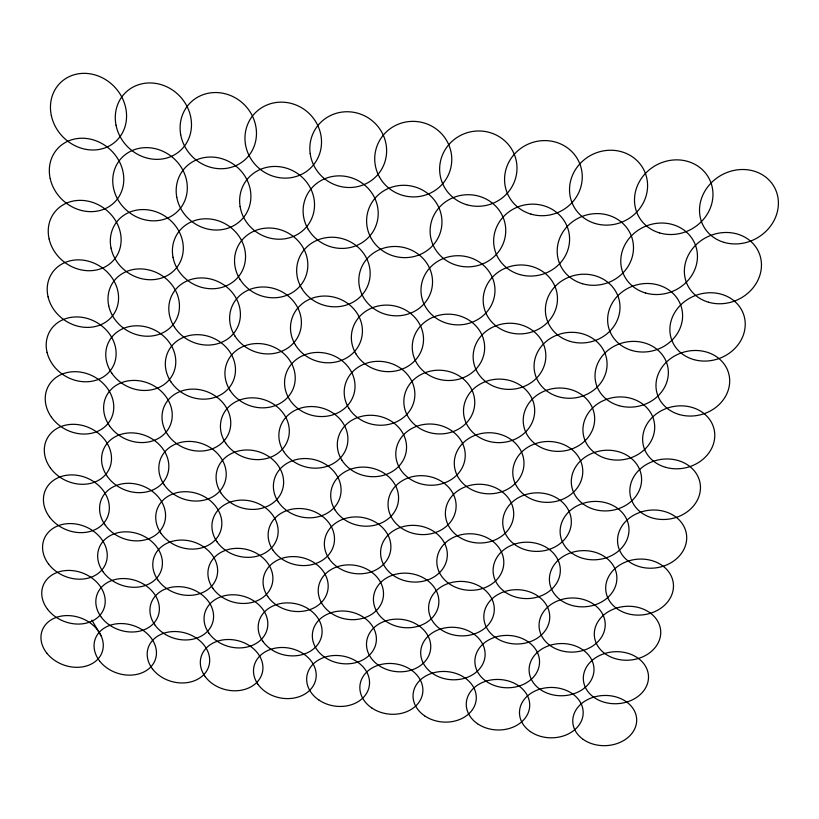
<?xml version="1.0" encoding="UTF-8"?>
<svg xmlns="http://www.w3.org/2000/svg" width="819" height="819" viewBox="0 0 819 819"><rect width="100%" height="100%" fill="white"/><g stroke="black" fill="none" stroke-linecap="round" stroke-linejoin="round"><path stroke-width="1.23" d="M91.871 620.137L101.321 636.23M225.624 442.977A34.828 30.477 17.7 0 0 285.258 445.352A34.828 30.477 17.7 0 0 253.736 397.86A34.828 30.477 17.7 0 0 225.624 442.977M524.703 495.157A35.012 30.426 -3.5 0 0 582.104 477.354A35.012 30.426 -3.5 0 0 536.517 443.274A35.012 30.426 -3.5 0 0 524.703 495.157M47.072 352.395A36.169 31.081 30 0 0 104.955 375.798A36.169 31.081 30 0 0 91.441 319.871A36.169 31.081 30 0 0 47.072 352.395M408.65 478.03A34.767 30.6 4.6 0 0 464.823 460.053A34.767 30.6 4.6 0 0 418.079 425.819A34.767 30.6 4.6 0 0 408.65 478.03M640.878 512.305A35.452 30.098 -9.6 0 0 699.498 494.666A35.452 30.098 -9.6 0 0 655.077 460.739A35.452 30.098 -9.6 0 0 640.878 512.305M167.557 434.418A34.961 30.334 21.4 0 0 227.017 436.762A34.961 30.334 21.4 0 0 194.574 389.148A34.961 30.334 21.4 0 0 167.557 434.418M571.478 552.825A34.47 29.156 -4.8 0 0 628.234 535.933A34.47 29.156 -4.8 0 0 583.978 503.091A34.47 29.156 -4.8 0 0 571.478 552.825M51.525 417.291A35.34 29.955 27.4 0 0 110.637 419.594A35.34 29.955 27.4 0 0 76.341 371.724A35.34 29.955 27.4 0 0 51.525 417.291M466.656 486.588A34.859 30.538 0.3 0 0 523.443 468.703A34.859 30.538 0.3 0 0 477.282 434.541A34.859 30.538 0.3 0 0 466.656 486.588M341.84 460.124A34.726 30.61 9.1 0 0 401.812 462.551A34.726 30.61 9.1 0 0 372.154 415.305A34.726 30.61 9.1 0 0 341.84 460.124M283.722 451.556A34.746 30.569 13.5 0 0 343.519 453.951A34.746 30.569 13.5 0 0 312.93 406.582A34.746 30.569 13.5 0 0 283.722 451.556M111.773 373.167A35.923 31.327 27.2 0 0 172.266 375.409A35.923 31.327 27.2 0 0 138.268 325.819A35.923 31.327 27.2 0 0 111.773 373.167M514.527 544.41A34.296 29.279 -1.8 0 0 570.7 527.426A34.296 29.279 -1.8 0 0 525.89 494.522A34.296 29.279 -1.8 0 0 514.527 544.41M170.966 381.889A35.719 31.531 23.7 0 0 231.644 384.152A35.719 31.531 23.7 0 0 198.618 334.695A35.719 31.531 23.7 0 0 170.966 381.889M582.77 503.726A35.217 30.283 -6.8 0 0 640.786 486.005A35.217 30.283 -6.8 0 0 595.782 451.996A35.217 30.283 -6.8 0 0 582.77 503.726M109.531 425.849A35.135 30.16 24.7 0 0 168.816 428.183A35.135 30.16 24.7 0 0 135.442 380.436A35.135 30.16 24.7 0 0 109.531 425.849M550.143 645.526A33.098 27.068 -2 0 0 604.545 630.149A33.098 27.068 -2 0 0 561.732 599.467A33.098 27.068 -2 0 0 550.143 645.526M212.909 588.37A32.821 27.17 14.6 0 0 269.144 590.96A32.821 27.17 14.6 0 0 239.158 548.372A32.821 27.17 14.6 0 0 212.909 588.37M103.307 572.133A33.016 26.976 19.8 0 0 159.234 574.672A33.016 26.976 19.8 0 0 127.59 531.859A33.016 26.976 19.8 0 0 103.307 572.133M50.491 468.089A34.572 28.87 25.3 0 0 108.446 470.475A34.572 28.87 25.3 0 0 74.785 424.344A34.572 28.87 25.3 0 0 50.491 468.089M221.222 493.325A34.132 29.31 16.4 0 0 279.678 495.771A34.132 29.31 16.4 0 0 248.679 450.01A34.132 29.31 16.4 0 0 221.222 493.325M448.904 583.517A33.497 28.266 2.5 0 0 503.327 567.25A33.497 28.266 2.5 0 0 458.732 535.37A33.497 28.266 2.5 0 0 448.904 583.517M540.069 689.342A32.453 26.106 -0.9 0 0 593.355 674.661A32.453 26.106 -0.9 0 0 551.218 644.962A32.453 26.106 -0.9 0 0 540.069 689.342M328.788 558.292A33.395 28.317 9 0 0 386.425 560.861A33.395 28.317 9 0 0 357.657 516.963A33.395 28.317 9 0 0 328.788 558.292M105.303 525.225A33.681 27.989 21.1 0 0 162.305 527.702A33.681 27.989 21.1 0 0 130.108 483.333A33.681 27.989 21.1 0 0 105.303 525.225M47.625 609.346A32.504 25.901 20.8 0 0 102.365 611.926A32.504 25.901 20.8 0 0 70.475 570.474A32.504 25.901 20.8 0 0 47.625 609.346M440.53 629.279A32.862 27.222 3.2 0 0 493.837 613.748A32.862 27.222 3.2 0 0 449.989 582.923A32.862 27.222 3.2 0 0 440.53 629.279M331.009 613.042A32.77 27.262 8.9 0 0 383.241 597.368A32.77 27.262 8.9 0 0 338.36 566.4A32.77 27.262 8.9 0 0 331.009 613.042M486.24 681.347A32.34 26.188 1.4 0 0 539.015 666.594A32.34 26.188 1.4 0 0 496.386 636.824A32.34 26.188 1.4 0 0 486.24 681.347M155.17 625.306A32.279 26.116 16.4 0 0 210.207 627.927A32.279 26.116 16.4 0 0 179.904 586.691A32.279 26.116 16.4 0 0 155.17 625.306M216.984 541.748A33.456 28.215 15.4 0 0 274.314 544.277A33.456 28.215 15.4 0 0 243.827 500.143A33.456 28.215 15.4 0 0 216.984 541.748M604.995 653.654A33.262 26.955 -4.2 0 0 659.94 638.359A33.262 26.955 -4.2 0 0 617.639 607.739A33.262 26.955 -4.2 0 0 604.995 653.654M267.752 596.498A32.78 27.232 11.8 0 0 324.14 599.109A32.78 27.232 11.8 0 0 294.973 556.633A32.78 27.232 11.8 0 0 267.752 596.498M628.46 561.24A34.674 29.003 -7.5 0 0 685.8 544.43A34.674 29.003 -7.5 0 0 642.106 511.67A34.674 29.003 -7.5 0 0 628.46 561.24M378.685 665.376A32.187 26.259 6.3 0 0 430.405 650.481A32.187 26.259 6.3 0 0 386.783 620.577A32.187 26.259 6.3 0 0 378.685 665.376M208.978 633.292A32.207 26.188 14 0 0 264.168 635.933A32.207 26.188 14 0 0 234.654 594.809A32.207 26.188 14 0 0 208.978 633.292M393.1 575.255A33.425 28.307 5.7 0 0 446.959 558.916A33.425 28.307 5.7 0 0 401.822 526.965A33.425 28.307 5.7 0 0 393.1 575.255M400.716 527.579A34.081 29.423 5.2 0 0 455.722 510.452A34.081 29.423 5.2 0 0 409.797 477.385A34.081 29.423 5.2 0 0 400.716 527.579M272.87 550.02A33.405 28.286 12.3 0 0 330.354 552.569A33.405 28.286 12.3 0 0 300.727 508.548A33.405 28.286 12.3 0 0 272.87 550.02M101.382 617.321A32.381 26.013 18.7 0 0 156.275 619.922A32.381 26.013 18.7 0 0 125.174 578.583A32.381 26.013 18.7 0 0 101.382 617.321M616.502 608.333A33.948 27.959 -5.7 0 0 672.624 592.291A33.948 27.959 -5.7 0 0 629.637 560.636A33.948 27.959 -5.7 0 0 616.502 608.333M49.498 516.963A33.845 27.836 23.5 0 0 106.347 519.42A33.845 27.836 23.5 0 0 73.29 474.938A33.845 27.836 23.5 0 0 49.498 516.963M324.938 657.401A32.166 26.269 8.9 0 0 376.136 642.434A32.166 26.269 8.9 0 0 332.023 612.458A32.166 26.269 8.9 0 0 324.938 657.401M385.759 621.15A32.801 27.262 6.1 0 0 438.523 605.558A32.801 27.262 6.1 0 0 394.164 574.662A32.801 27.262 6.1 0 0 385.759 621.15M161.128 533.486A33.559 28.112 18.4 0 0 218.294 535.984A33.559 28.112 18.4 0 0 186.947 491.738A33.559 28.112 18.4 0 0 161.128 533.486M593.908 697.327A32.606 26.003 -3 0 0 647.737 682.729A32.606 26.003 -3 0 0 606.091 653.091A32.606 26.003 -3 0 0 593.908 697.327M495.321 637.397A32.965 27.16 0.5 0 0 549.18 621.949A32.965 27.16 0.5 0 0 505.845 591.195A32.965 27.16 0.5 0 0 495.321 637.397M530.343 731.582A31.849 25.184 0 0 0 582.575 717.557A31.849 25.184 0 0 0 541.103 688.789A31.849 25.184 0 0 0 530.343 731.582M262.817 641.287A32.176 26.239 11.5 0 0 318.161 643.949A32.176 26.239 11.5 0 0 289.435 602.927A32.176 26.239 11.5 0 0 262.817 641.287M583.22 739.434A31.982 25.102 -2 0 0 635.964 725.48A31.982 25.102 -2 0 0 594.963 696.785A31.982 25.102 -2 0 0 583.22 739.434M48.546 564.015A33.159 26.843 22 0 0 104.32 566.533A33.159 26.843 22 0 0 71.857 523.607A33.159 26.843 22 0 0 48.546 564.015M158.098 580.251A32.903 27.088 17.3 0 0 214.179 582.811A32.903 27.088 17.3 0 0 183.364 540.11A32.903 27.088 17.3 0 0 158.098 580.251M504.739 591.779A33.61 28.194 -0.5 0 0 559.735 575.593A33.61 28.194 -0.5 0 0 515.673 543.785A33.61 28.194 -0.5 0 0 504.739 591.779M457.606 535.995A34.163 29.371 1.6 0 0 513.196 518.939A34.163 29.371 1.6 0 0 467.823 485.954A34.163 29.371 1.6 0 0 457.606 535.995M335.186 510.165A34.05 29.433 9 0 0 393.97 512.663A34.05 29.433 9 0 0 364.762 467.137A34.05 29.433 9 0 0 335.186 510.165M278.194 501.74A34.06 29.392 12.8 0 0 336.814 504.217A34.06 29.392 12.8 0 0 306.705 458.568A34.06 29.392 12.8 0 0 278.194 501.74M107.371 476.494A34.388 29.044 22.7 0 0 165.499 478.9A34.388 29.044 22.7 0 0 132.719 432.903A34.388 29.044 22.7 0 0 107.371 476.494M560.616 600.051A33.763 28.092 -3.2 0 0 616.164 583.947A33.763 28.092 -3.2 0 0 572.635 552.211A33.763 28.092 -3.2 0 0 560.616 600.051M164.281 484.909A34.234 29.197 19.7 0 0 222.573 487.336A34.234 29.197 19.7 0 0 190.684 441.451A34.234 29.197 19.7 0 0 164.281 484.909M477.487 723.72A31.736 25.256 2.1 0 0 529.217 709.623A31.736 25.256 2.1 0 0 487.264 680.794A31.736 25.256 2.1 0 0 477.487 723.72M424.662 715.867A31.665 25.297 4.3 0 0 475.89 701.699A31.665 25.297 4.3 0 0 433.456 672.808A31.665 25.297 4.3 0 0 424.662 715.867M371.857 708.015A31.603 25.328 6.6 0 0 422.573 693.785A31.603 25.328 6.6 0 0 379.668 664.823A31.603 25.328 6.6 0 0 371.857 708.015M319.082 700.173A31.583 25.328 8.9 0 0 369.297 685.872A31.583 25.328 8.9 0 0 325.911 656.848A31.583 25.328 8.9 0 0 319.082 700.173M432.452 673.361A32.248 26.239 3.8 0 0 484.694 658.537A32.248 26.239 3.8 0 0 441.564 628.705A32.248 26.239 3.8 0 0 432.452 673.361M258.067 684.449A31.593 25.307 11.2 0 0 312.387 687.172A31.593 25.307 11.2 0 0 284.101 647.532A31.593 25.307 11.2 0 0 258.067 684.449M205.19 676.596A31.624 25.256 13.5 0 0 259.377 679.289A31.624 25.256 13.5 0 0 230.323 639.547A31.624 25.256 13.5 0 0 205.19 676.596M99.529 660.892A31.767 25.102 17.8 0 0 153.419 663.544A31.767 25.102 17.8 0 0 122.84 623.597A31.767 25.102 17.8 0 0 99.529 660.892M152.354 668.744A31.685 25.194 15.7 0 0 206.388 671.416A31.685 25.194 15.7 0 0 176.566 631.572A31.685 25.194 15.7 0 0 152.354 668.744M46.734 653.05A31.88 25 19.7 0 0 100.481 655.681A31.88 25 19.7 0 0 69.134 615.622A31.88 25 19.7 0 0 46.734 653.05M443.724 258.64A37.828 36.067 -3.6 0 0 505.2 236.701A37.828 36.067 -3.6 0 0 454.862 197.01A37.828 36.067 -3.6 0 0 443.724 258.64M116.032 125.215A39.906 36.343 45.8 0 0 178.614 152.027A39.906 36.343 45.8 0 0 165.51 86.22A39.906 36.343 45.8 0 0 116.032 125.215M289.465 399.344A35.452 31.818 14.5 0 0 350.501 401.658A35.452 31.818 14.5 0 0 319.41 352.457A35.452 31.818 14.5 0 0 289.465 399.344M239.936 279.279A37.162 34.347 25.6 0 0 303.399 281.378A37.162 34.347 25.6 0 0 270.188 228.03A37.162 34.347 25.6 0 0 239.936 279.279M723.996 242.352A40.428 36.149 -29.3 0 0 778.05 198.249A40.428 36.149 -29.3 0 0 714.823 179.586A40.428 36.149 -29.3 0 0 723.996 242.352M295.454 344.983A36.2 33.139 16 0 0 357.77 347.205A36.2 33.139 16 0 0 326.157 296.068A36.2 33.139 16 0 0 295.454 344.983M416.891 426.484A35.473 31.849 3.7 0 0 474.303 407.616A35.473 31.849 3.7 0 0 426.709 372.133A35.473 31.849 3.7 0 0 416.891 426.484M51.382 115.766A40.326 35.934 46.7 0 0 114.322 142.629A40.326 35.934 46.7 0 0 99.826 76.628A40.326 35.934 46.7 0 0 51.382 115.766M173.004 257.238A37.408 34.081 30.8 0 0 232.668 282.186A37.408 34.081 30.8 0 0 221.243 221.888A37.408 34.081 30.8 0 0 173.004 257.238M425.471 372.829A36.22 33.18 2.4 0 0 484.172 353.009A36.22 33.18 2.4 0 0 435.708 316.206A36.22 33.18 2.4 0 0 425.471 372.829M535.278 443.929A35.77 31.634 -5.7 0 0 593.97 425.235A35.77 31.634 -5.7 0 0 547.583 389.916A35.77 31.634 -5.7 0 0 535.278 443.929M582.534 283.743A38.432 35.555 -18.5 0 0 632.872 241.349A38.432 35.555 -18.5 0 0 570.638 223.239A38.432 35.555 -18.5 0 0 582.534 283.743M371.314 238.524A37.725 36.128 9.8 0 0 436.568 240.561A37.725 36.128 9.8 0 0 404.955 185.309A37.725 36.128 9.8 0 0 371.314 238.524M308.2 229.279A37.828 36.005 22.8 0 0 373.239 231.286A37.828 36.005 22.8 0 0 340.54 175.88A37.828 36.005 22.8 0 0 308.2 229.279M310.176 153.593A38.749 37.52 32.6 0 0 371.703 180.272A38.749 37.52 32.6 0 0 362.807 115.018A38.749 37.52 32.6 0 0 310.176 153.593M176.771 197.277A38.38 35.412 36.5 0 0 237.694 223.106A38.38 35.412 36.5 0 0 226.136 160.227A38.38 35.412 36.5 0 0 176.771 197.277M434.408 316.933A36.998 34.582 0.3 0 0 494.461 296.089A36.998 34.582 0.3 0 0 445.075 257.883A36.998 34.582 0.3 0 0 434.408 316.933M245.424 144.134A39.097 37.152 40.7 0 0 307.299 170.854A39.097 37.152 40.7 0 0 297 105.416A39.097 37.152 40.7 0 0 245.424 144.134M113.493 188.012A38.739 35.063 39.6 0 0 174.744 213.882A38.739 35.063 39.6 0 0 161.845 150.819A38.739 35.063 39.6 0 0 113.493 188.012M363.482 297.42A36.927 34.613 9.4 0 0 427.323 299.559A36.927 34.613 9.4 0 0 396.222 246.499A36.927 34.613 9.4 0 0 363.482 297.42M301.689 288.349A36.988 34.531 18.4 0 0 365.346 290.469A36.988 34.531 18.4 0 0 333.19 237.264A36.988 34.531 18.4 0 0 301.689 288.349M485.862 381.715A36.364 33.067 -3.7 0 0 545.229 361.978A36.364 33.067 -3.7 0 0 497.389 325.266A36.364 33.067 -3.7 0 0 485.862 381.715M665.714 467.342A36.282 31.245 -12.2 0 0 714.352 430.559A36.282 31.245 -12.2 0 0 656.08 414.076A36.282 31.245 -12.2 0 0 665.714 467.342M631.961 350.501A37.787 33.948 -16.6 0 0 682.094 310.145A37.787 33.948 -16.6 0 0 621.283 292.618A37.787 33.948 -16.6 0 0 631.961 350.501M50.235 178.747A39.117 34.695 41.6 0 0 111.834 204.658A39.117 34.695 41.6 0 0 97.594 141.421A39.117 34.695 41.6 0 0 50.235 178.747M49.14 239.066A38.043 33.466 37 0 0 109.449 264.097A38.043 33.466 37 0 0 95.454 203.45A38.043 33.466 37 0 0 49.14 239.066M693.632 359.551A38.145 33.651 -19.3 0 0 744.84 319.349A38.145 33.651 -19.3 0 0 684.193 301.842A38.145 33.651 -19.3 0 0 693.632 359.551M570.321 341.441A37.459 34.214 -12.7 0 0 619.369 300.942A37.459 34.214 -12.7 0 0 558.404 283.394A37.459 34.214 -12.7 0 0 570.321 341.441M355.968 353.88A36.159 33.2 9.2 0 0 418.478 356.132A36.159 33.2 9.2 0 0 387.868 305.129A36.159 33.2 9.2 0 0 355.968 353.88M108.722 305.815A36.783 32.535 30.4 0 0 167.485 329.965A36.783 32.535 30.4 0 0 154.965 271.918A36.783 32.535 30.4 0 0 108.722 305.815M595.28 223.526A39.527 36.906 -26.3 0 0 646.979 179.095A39.527 36.906 -26.3 0 0 583.415 160.401A39.527 36.906 -26.3 0 0 595.28 223.526M679.381 414.557A37.172 32.432 -15.4 0 0 729.279 376.116A37.172 32.432 -15.4 0 0 669.84 359.132A37.172 32.432 -15.4 0 0 679.381 414.557M546.293 390.602A36.589 32.893 -8.6 0 0 606.326 370.956A36.589 32.893 -8.6 0 0 559.111 334.326A36.589 32.893 -8.6 0 0 546.293 390.602M234.971 336.087A36.333 32.985 21.9 0 0 297.092 338.288A36.333 32.985 21.9 0 0 264.476 287.008A36.333 32.985 21.9 0 0 234.971 336.087M174.519 327.201A36.527 32.78 26.7 0 0 236.456 329.371A36.527 32.78 26.7 0 0 202.836 277.958A36.527 32.78 26.7 0 0 174.519 327.201M476.064 435.206A35.596 31.767 -1.3 0 0 534.121 416.421A35.596 31.767 -1.3 0 0 487.131 381.019A35.596 31.767 -1.3 0 0 476.064 435.206M379.484 177.058A38.554 37.746 11 0 0 446.201 178.962A38.554 37.746 11 0 0 414.066 121.376A38.554 37.746 11 0 0 379.484 177.058M240.1 206.552A38.063 35.739 31.4 0 0 300.675 232.33A38.063 35.739 31.4 0 0 290.458 169.635A38.063 35.739 31.4 0 0 240.1 206.552M530.978 214.117A39.107 37.275 -22.5 0 0 581.51 169.533A39.107 37.275 -22.5 0 0 517.762 150.809A39.107 37.275 -22.5 0 0 530.978 214.117M466.717 204.709A38.739 37.602 -13 0 0 516.072 159.981A38.739 37.602 -13 0 0 452.16 141.226A38.739 37.602 -13 0 0 466.717 204.709M180.702 134.674A39.496 36.753 44.1 0 0 242.936 161.435A39.496 36.753 44.1 0 0 231.234 95.813A39.496 36.753 44.1 0 0 180.702 134.674M496.068 325.982A37.193 34.429 -7.2 0 0 556.818 305.231A37.193 34.429 -7.2 0 0 508.087 267.117A37.193 34.429 -7.2 0 0 496.068 325.982M111.056 248.147A37.705 33.784 34.5 0 0 171.038 273.137A37.705 33.784 34.5 0 0 158.333 212.664A37.705 33.784 34.5 0 0 111.056 248.147M519.615 274.519A38.084 35.852 -12.9 0 0 568.826 231.972A38.084 35.852 -12.9 0 0 506.429 213.841A38.084 35.852 -12.9 0 0 519.615 274.519M645.495 292.977A38.81 35.237 -21.8 0 0 696.959 250.727A38.81 35.237 -21.8 0 0 634.889 232.637A38.81 35.237 -21.8 0 0 645.495 292.977M48.086 296.898A37.06 32.258 33.2 0 0 107.156 321.089A37.06 32.258 33.2 0 0 93.407 262.879A37.06 32.258 33.2 0 0 48.086 296.898M230.2 390.612A35.555 31.695 19.4 0 0 291.052 392.905A35.555 31.695 19.4 0 0 258.999 343.57A35.555 31.695 19.4 0 0 230.2 390.612M618.98 405.661A36.855 32.678 -12.5 0 0 667.833 367.086A36.855 32.678 -12.5 0 0 608.251 350.082A36.855 32.678 -12.5 0 0 618.98 405.661M348.761 408.077A35.432 31.869 9.1 0 0 409.981 410.421A35.432 31.869 9.1 0 0 379.852 361.353A35.432 31.869 9.1 0 0 348.761 408.077M659.623 232.934A39.977 36.527 -28.2 0 0 712.499 188.667A39.977 36.527 -28.2 0 0 649.098 169.983A39.977 36.527 -28.2 0 0 659.623 232.934M708.486 302.211A39.23 34.9 -23.9 0 0 761.086 260.114A39.23 34.9 -23.9 0 0 699.17 242.045A39.23 34.9 -23.9 0 0 708.486 302.211M594.522 452.661A36.005 31.46 -9.3 0 0 653.849 434.05A36.005 31.46 -9.3 0 0 608.067 398.812A36.005 31.46 -9.3 0 0 594.522 452.661"/></g></svg>
